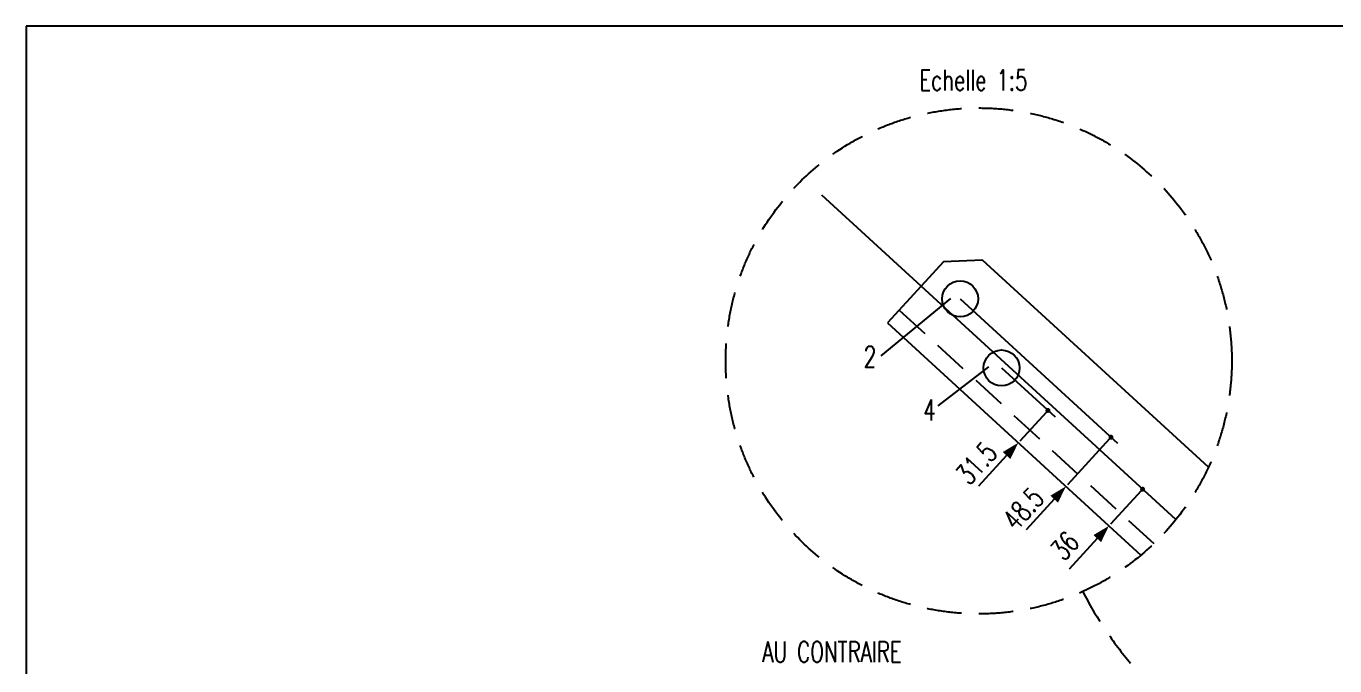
# Model space of a CAD drawing. Extents: x 59442 to 71607, y -56371 to -47761.
# Drawn here: x 59442 to 62281, y -49150 to -47761 of the extents above; entities that cross this region are included whole.
import ezdxf

# ---------------------------------------------------------------- set-up
doc = ezdxf.new("R2010")
doc.units = 0
doc.header["$LTSCALE"] = 150
doc.header["$MEASUREMENT"] = 0
doc.linetypes.add('DASHED', pattern=[0.75, 0.5, -0.25])
doc.layers.get('0').update_dxf_attribs({"linetype": 'CONTINUOUS'})
doc.layers.get('DEFPOINTS').update_dxf_attribs({"linetype": 'CONTINUOUS'})
for name, color, linetype in [('ASSI', 3, 'CONTINUOUS'), ('FORI', 2, 'CONTINUOUS'), ('LINEA_ANG', 2, 'CONTINUOUS'), ('LS', 7, 'CONTINUOUS'), ('QT_MAL', 7, 'CONTINUOUS'), ('TESTI_A_P', 7, 'CONTINUOUS'), ('TRAT-Y', 7, 'DASHED')]:
    doc.layers.add(name, color=color, linetype=linetype)
doc.styles.add('RS', font='ROMANS8.shx', dxfattribs={"width": 0.7})
doc.dimstyles.new('FRECCE1', dxfattribs={"dimtxt": 45, "dimasz": 5, "dimexe": 0, "dimexo": 0, "dimgap": 1, "dimtad": 1, "dimdec": 0, "dimzin": 0, "dimdsep": 46, "dimtxsty": 'RS', "dimblk1": 'QUOTP', "dimblk2": 'QUOTF', "dimsah": 1, "dimcen": 0, "dimclrd": 2, "dimclre": 2, "dimclrt": 7, "dimadec": 0, "dimazin": 0, "dimtfac": 1, "dimtdec": 0, "dimtix": 1, "dimtmove": 2, "dimatfit": 3, "dimldrblk": 'QUOTP', "dimfxl": 1, "dimtolj": 1, "dimtzin": 0, "dimarcsym": 0})

# ---------------------------------------------------------------- blocks, each defined once
blk = doc.blocks.new('16')
blk.add_circle((0, 0), 1)
blk = doc.blocks.new('QUOTP')
at = {"layer": 'ASSI', "color": 2, "const_width": 1.07}
blk.add_lwpolyline([(-0.53, 0, 1), (0.53, 0, 1)], format="xyb", close=True, dxfattribs=at)
blk = doc.blocks.new('QUOTF')
at = {"layer": 'LS', "color": 2}
blk.add_line((7.5, 0), (25.5, 0), dxfattribs=at)
blk.add_solid([(7.5, 2.25), (0, 0), (7.5, -2.25)], dxfattribs=at)
blk = doc.blocks.new('*D131')
at = {"layer": 'DEFPOINTS', "color": 0, "transparency": 16777216}
for p in [(61658.7, -48595.3), (61594.4, -48665.5), (61594.4, -48665.5)]:
    blk.add_point(p, dxfattribs=at)
at = {"layer": 'QT_MAL', "color": 2, "lineweight": -2, "transparency": 16777216}
for p, q in [((61655.4, -48599), (61597.8, -48661.8)), ((61658.7, -48595.3), (61658.7, -48595.3)), ((61594.4, -48665.5), (61594.4, -48665.5))]:
    blk.add_line(p, q, dxfattribs=at)
at = {"layer": 'QT_MAL', "color": 2, "lineweight": -2, "transparency": 16777216, "xscale": 5, "yscale": 5, "zscale": 5}
for name, p, rotation in [('QUOTP', (61658.7, -48595.3), 47.48132825267867), ('QUOTF', (61594.4, -48665.5), 227.4813282526787)]:
    blk.add_blockref(name, p, dxfattribs=dict(at, rotation=rotation))
at = {"layer": 'QT_MAL', "color": 7, "transparency": 16777216, "insert": (61503.4, -48710), "char_height": 45, "attachment_point": 5, "rotation": 47.4813, "style": 'RS'}
blk.add_mtext('\\A1;31.5', dxfattribs=at)
blk = doc.blocks.new('*D132')
at = {"layer": 'DEFPOINTS', "color": 0, "transparency": 16777216}
for p in [(61795.6, -48653.4), (61697.7, -48760.2), (61697.7, -48760.2)]:
    blk.add_point(p, dxfattribs=at)
at = {"layer": 'QT_MAL', "color": 2, "lineweight": -2, "transparency": 16777216}
for p, q in [((61792.2, -48657), (61701.1, -48756.5)), ((61795.6, -48653.4), (61795.6, -48653.4)), ((61697.7, -48760.2), (61697.7, -48760.2))]:
    blk.add_line(p, q, dxfattribs=at)
at = {"layer": 'QT_MAL', "color": 2, "lineweight": -2, "transparency": 16777216, "xscale": 5, "yscale": 5, "zscale": 5}
for name, p, rotation in [('QUOTP', (61795.6, -48653.4), 47.48132825267867), ('QUOTF', (61697.7, -48760.2), 227.4813282526787)]:
    blk.add_blockref(name, p, dxfattribs=dict(at, rotation=rotation))
at = {"layer": 'QT_MAL', "color": 7, "transparency": 16777216, "insert": (61605.1, -48808.8), "char_height": 45, "attachment_point": 5, "rotation": 47.4813, "style": 'RS'}
blk.add_mtext('\\A1;48.5', dxfattribs=at)
blk = doc.blocks.new('*D133')
at = {"layer": 'DEFPOINTS', "color": 0, "transparency": 16777216}
for p in [(61864, -48766.2), (61791.1, -48845.8), (61791.1, -48845.8)]:
    blk.add_point(p, dxfattribs=at)
at = {"layer": 'QT_MAL', "color": 2, "lineweight": -2, "transparency": 16777216}
for p, q in [((61860.7, -48769.9), (61794.4, -48842.1)), ((61864, -48766.2), (61864, -48766.2)), ((61791.1, -48845.8), (61791.1, -48845.8))]:
    blk.add_line(p, q, dxfattribs=at)
at = {"layer": 'QT_MAL', "color": 2, "lineweight": -2, "transparency": 16777216, "xscale": 5, "yscale": 5, "zscale": 5}
for name, p, rotation in [('QUOTP', (61864, -48766.2), 47.48132825267867), ('QUOTF', (61791.1, -48845.8), 227.4813282526787)]:
    blk.add_blockref(name, p, dxfattribs=dict(at, rotation=rotation))
at = {"layer": 'QT_MAL', "color": 7, "transparency": 16777216, "insert": (61695.2, -48889.2), "char_height": 45, "attachment_point": 5, "rotation": 47.4813, "style": 'RS'}
blk.add_mtext('\\A1;36', dxfattribs=at)

msp = doc.modelspace()

# ---------------------------------------------------------------- linework, layer by layer
at = {"layer": 'LINEA_ANG'}
for p, q in [((61432.195, -48272.519), (61310.872, -48405.488)), ((61516.969, -48268.845), (61432.195, -48272.519)), ((62006.991, -48718.161), (61516.969, -48268.845)), ((61310.872, -48405.488), (61860.394, -48909.361))]:
    msp.add_line(p, q, dxfattribs=at)
at = {"layer": 'LS', "color": 6}
for p, q in [((61936.145, -48832.292), (61168.183, -48128.123)), ((61296.999, -48476.907), (61448.262, -48352.494)), ((61468.183, -48353.123), (61809.667, -48666.24)), ((61420.311, -48585.397), (61530.677, -48500.618)), ((61558.183, -48503.123), (61674.113, -48609.423))]:
    msp.add_line(p, q, dxfattribs=at)
at = {"layer": 'LS', "color": 8}
msp.add_lwpolyline([(59442.17, -47761.325), (59442.17, -56371.325), (68982.17, -56371.325), (68982.17, -55171.325), (71607.17, -55171.325), (71607.17, -47761.325), (59442.17, -47761.325)], close=True, dxfattribs=at)
at = {"layer": 'TRAT-Y'}
msp.add_line((61336.216, -48377.848), (61888.481, -48884.237), dxfattribs=at)
msp.add_circle((61508.662, -48487.882), 548.963, dxfattribs=at)
msp.add_arc((62463.487, -48612.888), 820.334, 207.242224, 257.959845, dxfattribs=at)

# ---------------------------------------------------------------- block references
at = {"layer": 'FORI', "xscale": 39, "yscale": 39, "zscale": 39}
for p in [(61468.183, -48353.123), (61558.183, -48503.123)]:
    msp.add_blockref('16', p, dxfattribs=at)

# ---------------------------------------------------------------- texts
at = {"layer": 'LS', "color": 7, "style": 'RS', "width": 0.7}
msp.add_text('Echelle 1:5', height=45, dxfattribs=at).set_placement((61379.494, -47900.841))
at = {"layer": 'LS', "color": 7, "char_height": 45, "attachment_point": 5, "style": 'RS'}
for s, insert in [('\\A1;2', (61272.682, -48478.64)), ('\\A1;4', (61401.624, -48594.344))]:
    msp.add_mtext(s, dxfattribs=dict(at, insert=insert))
at = {"layer": 'TESTI_A_P', "style": 'RS', "width": 0.7}
msp.add_text('AU CONTRAIRE', height=45, dxfattribs=at).set_placement((61039.041, -49141.656))

# ---------------------------------------------------------------- dimensions: what is measured, and where the dimension line sits
at = {"layer": 'QT_MAL'}
for base, p1, p2, text, picture, middle in [((61594.421, -48665.483), (61658.745, -48595.331), (61594.421, -48665.483), '31.5', '*D131', (61503.369, -48710.03)), ((61697.675, -48760.159), (61795.61, -48653.352), (61697.675, -48760.159), '48.5', '*D132', (61605.09, -48808.793)), ((61791.06, -48845.787), (61864.049, -48766.185), (61791.06, -48845.787), '36', '*D133', (61695.168, -48889.207))]:
    dim = msp.add_linear_dim(base=base, p1=p1, p2=p2, angle=47.481328, text=text, dimstyle='FRECCE1', dxfattribs=at)
    dim.commit()
    dim.dimension.update_dxf_attribs({"geometry": picture, "text_midpoint": middle, "dimtype": 160})

doc.saveas('drawing.dxf')
